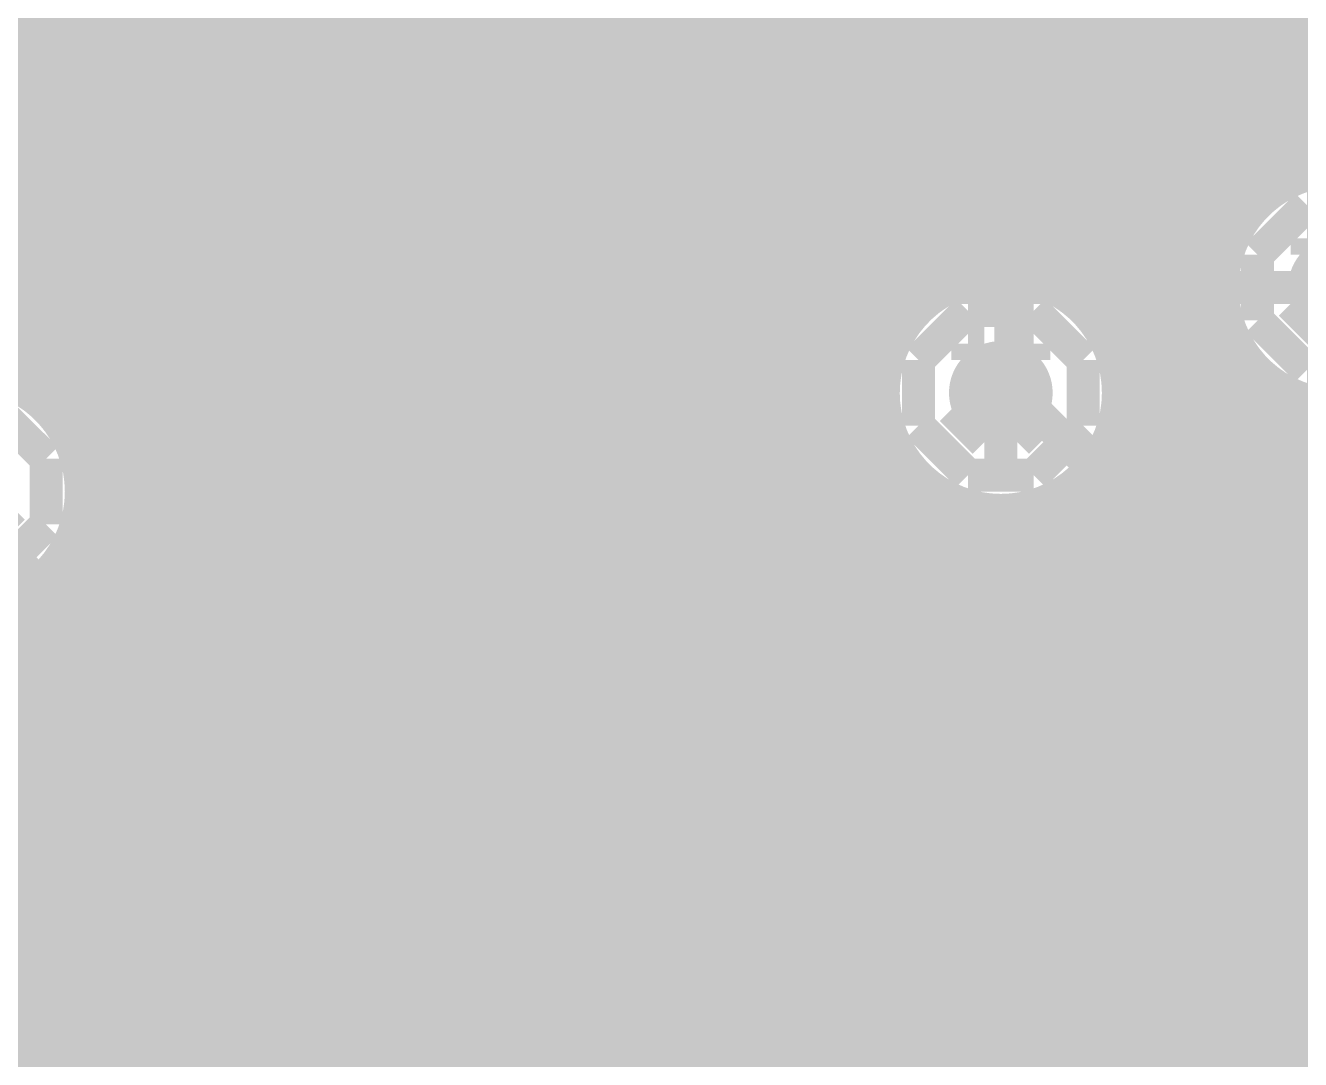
# Model space of a CAD drawing. Extents: x -5 to 157, y -120 to 103.
# Drawn here: x 106.01 to 115.85, y 31.18 to 39.16 of the extents above; entities that cross this region are included whole.
import ezdxf

# ---------------------------------------------------------------- set-up
doc = ezdxf.new("R2010")
doc.units = 0
doc.header["$MEASUREMENT"] = 0
doc.layers.get('0').update_dxf_attribs({"linetype": 'CONTINUOUS'})
for name, color, linetype in [('22-304-2_BOT', 7, 'CONTINUOUS'), ('22-304-2_DRD', 7, 'CONTINUOUS'), ('22-304-2_DRL', 2, 'CONTINUOUS'), ('22-304-2_IN1', 4, 'CONTINUOUS'), ('22-304-2_IN2', 3, 'CONTINUOUS'), ('22-304-2_SMT', 10, 'CONTINUOUS'), ('22-304-2_SPT', 9, 'CONTINUOUS'), ('22-304-2_SSB', 12, 'CONTINUOUS'), ('22-304-2_SST', 11, 'CONTINUOUS'), ('22-304-2_TOP', 13, 'CONTINUOUS'), ('THRUHOLE_TAP', 7, 'CONTINUOUS')]:
    doc.layers.add(name, color=color, linetype=linetype)

# ---------------------------------------------------------------- blocks, each defined once
blk = doc.blocks.new('ROUND_39')
at = {"const_width": 0.40005}
blk.add_lwpolyline([(-0.200024, 0, 1), (0.200024, 0, 1)], format="xyb", close=True, dxfattribs=at)
blk = doc.blocks.new('ROUND_87')
at = {"const_width": 0.10033}
blk.add_lwpolyline([(-0.050164, 0, 1), (0.050164, 0, 1)], format="xyb", close=True, dxfattribs=at)
blk = doc.blocks.new('ROUND_88')
at = {"const_width": 0.10033}
blk.add_lwpolyline([(-0.050164, 0, 1), (0.050164, 0, 1)], format="xyb", close=True, dxfattribs=at)
blk = doc.blocks.new('ROUND_38')
at = {"const_width": 0.40005}
blk.add_lwpolyline([(-0.200024, 0, 1), (0.200024, 0, 1)], format="xyb", close=True, dxfattribs=at)
blk = doc.blocks.new('ROUND_42')
at = {"const_width": 0.40005}
blk.add_lwpolyline([(-0.200024, 0, 1), (0.200024, 0, 1)], format="xyb", close=True, dxfattribs=at)
blk = doc.blocks.new('RECTANGLE_26')
blk.add_solid([(0.75946, 1.52527), (0.75946, -1.52527), (-0.75946, 1.52527), (-0.75946, -1.52527)])
blk = doc.blocks.new('ROUND_80')
at = {"const_width": 0.10033}
blk.add_lwpolyline([(-0.050164, 0, 1), (0.050164, 0, 1)], format="xyb", close=True, dxfattribs=at)

msp = doc.modelspace()

# ---------------------------------------------------------------- linework, layer by layer
at = {"layer": '22-304-2_BOT', "const_width": 0.254}
for points in [[(132.461, 35.179), (132.461, 38.354), (130.556, 40.259), (124.46, 40.259), (123.317, 39.116), (97.409, 39.116), (94.869, 41.656), (79.629, 41.656)], [(123.317, 38.481), (97.409, 38.481)], [(106.0958, 38.481), (106.0958, 37.7698)], [(106.3244, 38.481), (106.3244, 37.7698)], [(106.553, 38.481), (106.553, 37.7698)], [(106.7816, 38.481), (106.7816, 37.7698)], [(107.0102, 38.481), (107.0102, 37.7698)], [(107.2388, 38.481), (107.2388, 37.7698)], [(107.4674, 38.481), (107.4674, 37.7698)], [(107.696, 38.481), (107.696, 37.7698)], [(107.9246, 38.481), (107.9246, 37.7698)], [(108.1532, 38.481), (108.1532, 37.7698)], [(108.3818, 38.481), (108.3818, 37.7698)], [(108.6104, 38.481), (108.6104, 37.7698)], [(108.839, 38.481), (108.839, 37.7698)], [(109.0676, 38.481), (109.0676, 37.7698)], [(109.2962, 38.481), (109.2962, 37.7698)], [(109.5248, 38.481), (109.5248, 37.7698)], [(109.7534, 38.481), (109.7534, 37.7698)], [(109.982, 38.481), (109.982, 37.7698)], [(110.2106, 38.481), (110.2106, 37.7698)], [(110.4392, 38.481), (110.4392, 37.7698)], [(110.6678, 38.481), (110.6678, 37.7698)], [(110.8964, 38.481), (110.8964, 37.7698)], [(111.125, 38.481), (111.125, 37.7698)], [(111.3536, 38.481), (111.3536, 37.7698)], [(111.5822, 38.481), (111.5822, 37.7698)], [(111.8108, 38.481), (111.8108, 37.7698)], [(112.0394, 38.481), (112.0394, 37.7698)], [(112.268, 38.481), (112.268, 37.7698)], [(112.4966, 38.481), (112.4966, 37.7698)], [(112.7252, 38.481), (112.7252, 37.7698)], [(112.9538, 38.481), (112.9538, 37.7698)], [(113.1824, 38.481), (113.1824, 37.7698)], [(113.411, 38.481), (113.411, 37.7698)], [(113.6396, 38.481), (113.6396, 37.7698)], [(113.8682, 38.481), (113.8682, 37.7698)], [(114.0968, 38.481), (114.0968, 37.7698)], [(114.3254, 38.481), (114.3254, 37.7698)], [(114.554, 38.481), (114.554, 37.7698)], [(114.7826, 38.481), (114.7826, 37.7698)], [(115.0112, 38.481), (115.0112, 37.7698)], [(115.2398, 38.481), (115.2398, 37.7698)], [(115.4684, 38.481), (115.4684, 37.7698)], [(115.697, 38.481), (115.697, 37.91966)], [(115.9256, 38.481), (115.9256, 38.01364)], [(131.58724, 38.3286), (87.26424, 38.3286)], [(131.81584, 38.1), (87.03564, 38.1)], [(115.62334, 37.8714), (90.65006, 37.8714)], [(115.5065, 37.7698), (90.7669, 37.7698)], [(90.1192, 37.1348), (116.1542, 37.1348)], [(112.64646, 36.4998), (90.7669, 36.4998)], [(112.64646, 36.4998), (90.7669, 36.4998)], [(106.0958, 36.4998), (106.0958, 36.27374)], [(106.3244, 36.4998), (106.3244, 36.01212)], [(106.553, 36.4998), (106.553, 35.31362)], [(106.7816, 36.4998), (106.7816, 35.08502)], [(107.0102, 36.4998), (107.0102, 34.85642)], [(107.2388, 36.4998), (107.2388, 34.62782)], [(107.4674, 36.4998), (107.4674, 34.39922)], [(107.696, 36.4998), (107.696, 34.17062)], [(107.9246, 36.4998), (107.9246, 33.94202)], [(108.1532, 36.4998), (108.1532, 33.71342)], [(108.3818, 36.4998), (108.3818, 33.655)], [(108.6104, 36.4998), (108.6104, 33.655)], [(108.839, 36.4998), (108.839, 33.655)], [(109.0676, 36.4998), (109.0676, 33.655)], [(109.2962, 36.4998), (109.2962, 33.655)], [(109.5248, 36.4998), (109.5248, 33.655)], [(109.7534, 36.4998), (109.7534, 33.655)], [(109.982, 36.4998), (109.982, 33.655)], [(110.2106, 36.4998), (110.2106, 33.655)], [(110.4392, 36.4998), (110.4392, 33.655)], [(110.6678, 36.4998), (110.6678, 33.655)], [(110.8964, 36.4998), (110.8964, 33.655)], [(111.125, 36.4998), (111.125, 33.655)], [(111.3536, 36.4998), (111.3536, 33.655)], [(111.5822, 36.4998), (111.5822, 33.655)], [(111.8108, 36.4998), (111.8108, 33.655)], [(112.0394, 36.4998), (112.0394, 33.655)], [(112.268, 36.4998), (112.268, 33.655)], [(112.4966, 36.4998), (112.4966, 33.655)], [(115.5065, 36.4998), (114.427, 36.4998)], [(115.5065, 36.4998), (114.427, 36.4998)], [(114.43716, 36.449), (114.42845, 36.50009)], [(114.554, 36.4998), (114.554, 36.32962)], [(114.7826, 36.4998), (114.7826, 36.10102)], [(115.0112, 36.4998), (115.0112, 35.87242)], [(115.2398, 36.4998), (115.2398, 35.64382)], [(115.4684, 36.4998), (115.4684, 35.41522)], [(114.43716, 36.449), (116.18722, 34.6964)], [(112.63122, 36.2712), (106.10088, 36.2712)], [(113.538, 36.322), (113.665, 36.322), (115.9256, 34.0614), (118.11, 34.0614)], [(115.8748, 36.2712), (114.61242, 36.2712)], [(115.697, 36.34994), (115.697, 35.18662)], [(115.9256, 36.25596), (115.9256, 34.95802)], [(112.6744, 36.0426), (106.30408, 36.0426)], [(122.8344, 36.0426), (114.84102, 36.0426)], [(112.7252, 35.91814), (112.7252, 33.655)], [(112.78616, 35.814), (106.40822, 35.814)], [(122.8344, 35.814), (115.06962, 35.814)], [(113.00714, 35.5854), (106.44378, 35.5854)], [(112.9538, 35.62604), (112.9538, 33.655)], [(122.8344, 35.5854), (115.29822, 35.5854)], [(130.81, 33.2486), (125.7554, 33.2486), (125.222, 33.782), (123.317, 33.782), (122.555, 33.02), (107.95, 33.02), (105.537, 35.433), (105.537, 35.56)], [(113.1824, 35.48634), (113.1824, 33.655)], [(106.43616, 35.433), (108.21162, 33.655)], [(113.411, 35.42284), (113.411, 33.655)], [(113.6396, 35.4203), (113.6396, 33.655)], [(113.665, 35.42284), (115.43284, 33.655)], [(113.73104, 35.3568), (106.50982, 35.3568)], [(122.8344, 35.3568), (115.52682, 35.3568)], [(113.8682, 35.21964), (113.8682, 33.655)], [(113.95964, 35.1282), (106.73842, 35.1282)], [(122.8344, 35.1282), (115.75542, 35.1282)], [(114.0968, 34.99104), (114.0968, 33.655)], [(114.18824, 34.8996), (106.96702, 34.8996)], [(82.55, 34.29), (83.058, 34.798), (101.981, 34.798), (104.394, 32.385), (122.682, 32.385), (123.317, 31.75), (125.349, 31.75), (125.73, 32.131), (132.588, 32.131), (133.7056, 33.2486), (133.985, 33.2486)], [(114.3254, 34.76244), (114.3254, 33.655)], [(105.41, 34.66084), (107.05084, 33.02)], [(114.41684, 34.671), (107.19562, 34.671)], [(114.554, 34.53384), (114.554, 33.655)], [(114.64544, 34.4424), (107.42422, 34.4424)], [(114.7826, 34.30524), (114.7826, 33.655)], [(114.87404, 34.2138), (107.65282, 34.2138)], [(115.0112, 34.07664), (115.0112, 33.655)], [(106.08564, 33.9852), (103.69042, 33.9852)], [(106.0958, 33.97504), (106.0958, 33.02)], [(115.10264, 33.9852), (107.88142, 33.9852)], [(115.2398, 33.84804), (115.2398, 33.655)], [(106.31424, 33.7566), (103.91902, 33.7566)], [(106.3244, 33.74644), (106.3244, 33.02)], [(115.33124, 33.7566), (108.11002, 33.7566)], [(115.43284, 33.655), (108.21162, 33.655)], [(106.54284, 33.528), (104.14762, 33.528)], [(106.553, 33.51784), (106.553, 33.02)], [(106.77144, 33.2994), (104.37622, 33.2994)], [(106.7816, 33.28924), (106.7816, 33.02)], [(107.00004, 33.0708), (104.60482, 33.0708)], [(107.0102, 33.06064), (107.0102, 33.02)], [(107.05084, 33.02), (104.65562, 33.02)], [(91.059, 31.877), (116.9416, 31.877), (118.11, 30.7086)], [(136.144, 29.464), (116.967, 29.464), (115.062, 31.369), (92.71, 31.369), (92.456, 31.115)]]:
    msp.add_lwpolyline(points, dxfattribs=at)
for points in [[(116.1542, 38.04158, 0.2014871), (115.50669, 37.76961)], [(106.44378, 35.56, 0.4142136), (105.537, 36.46678)], [(112.64646, 36.4998, 0.0492517), (112.6289, 36.322)], [(115.5065, 36.4998, 0.2014867), (116.1542, 36.22775)], [(112.63122, 36.322, 0.4142136), (113.538, 35.41522)], [(106.43616, 35.433, 0.0350931), (106.44508, 35.56)], [(113.538, 35.41522, 0.0350926), (113.66482, 35.42413)]]:
    msp.add_lwpolyline(points, format="xyb", dxfattribs=at)
at = {"layer": '22-304-2_DRD', "const_width": 0.254}
for points in [[(115.9002, 37.7698), (115.5192, 37.3888)], [(116.4082, 37.7698), (115.9002, 37.7698)], [(115.9002, 37.5158), (115.9002, 37.3888)], [(116.0272, 37.5158), (115.9002, 37.5158)], [(115.5192, 37.3888), (115.5192, 36.8808)], [(115.9002, 37.3888), (116.0272, 37.3888)], [(116.0272, 36.7538), (115.7732, 37.0078)], [(110.8202, 36.957), (110.4392, 36.576)], [(110.8202, 36.957), (110.4392, 36.576)], [(111.3282, 36.957), (110.8202, 36.957)], [(111.3282, 36.957), (110.8202, 36.957)], [(111.7092, 36.576), (111.3282, 36.957)], [(111.7092, 36.576), (111.3282, 36.957)], [(113.284, 36.957), (112.903, 36.576)], [(113.792, 36.957), (113.284, 36.957)], [(114.173, 36.576), (113.792, 36.957)], [(115.5192, 36.8808), (115.9002, 36.4998)], [(110.8202, 36.703), (110.8202, 36.576)], [(110.9472, 36.703), (110.8202, 36.703)], [(110.8202, 36.703), (110.8202, 36.576)], [(110.9472, 36.703), (110.8202, 36.703)], [(110.9472, 36.576), (110.9472, 36.703)], [(110.9472, 36.576), (110.9472, 36.703)], [(111.2012, 36.703), (111.2012, 36.576)], [(111.3282, 36.703), (111.2012, 36.703)], [(111.2012, 36.703), (111.2012, 36.576)], [(111.3282, 36.703), (111.2012, 36.703)], [(111.3282, 36.576), (111.3282, 36.703)], [(111.3282, 36.576), (111.3282, 36.703)], [(113.284, 36.703), (113.284, 36.576)], [(113.411, 36.703), (113.284, 36.703)], [(113.411, 36.576), (113.411, 36.703)], [(113.665, 36.703), (113.665, 36.576)], [(113.792, 36.703), (113.665, 36.703)], [(113.792, 36.576), (113.792, 36.703)], [(110.4392, 36.576), (110.4392, 36.068)], [(110.4392, 36.576), (110.4392, 36.068)], [(110.8202, 36.576), (110.9472, 36.576)], [(110.8202, 36.576), (110.9472, 36.576)], [(111.2012, 36.576), (111.3282, 36.576)], [(111.2012, 36.576), (111.3282, 36.576)], [(111.7092, 36.068), (111.7092, 36.576)], [(111.7092, 36.068), (111.7092, 36.576)], [(112.903, 36.576), (112.903, 36.068)], [(113.284, 36.576), (113.411, 36.576)], [(113.665, 36.576), (113.792, 36.576)], [(114.173, 36.068), (114.173, 36.576)], [(115.9002, 36.4998), (116.4082, 36.4998)], [(106.172, 35.814), (105.791, 36.195)], [(110.9472, 35.941), (110.6932, 36.195)], [(110.9472, 35.941), (110.6932, 36.195)], [(111.4552, 36.195), (111.2012, 35.941)], [(111.4552, 36.195), (111.2012, 35.941)], [(113.411, 35.941), (113.157, 36.195)], [(113.919, 36.195), (113.665, 35.941)], [(110.4392, 36.068), (110.8202, 35.687)], [(110.4392, 36.068), (110.8202, 35.687)], [(111.3282, 35.687), (111.7092, 36.068)], [(111.3282, 35.687), (111.7092, 36.068)], [(112.903, 36.068), (113.284, 35.687)], [(113.792, 35.687), (114.173, 36.068)], [(111.2012, 35.941), (110.9472, 35.941)], [(111.2012, 35.941), (110.9472, 35.941)], [(113.665, 35.941), (113.411, 35.941)], [(106.172, 35.306), (106.172, 35.814)], [(110.8202, 35.687), (111.3282, 35.687)], [(110.8202, 35.687), (111.3282, 35.687)], [(113.284, 35.687), (113.792, 35.687)], [(105.918, 35.433), (105.664, 35.179)], [(105.791, 34.925), (106.172, 35.306)]]:
    msp.add_lwpolyline(points, dxfattribs=at)
at = {"layer": '22-304-2_IN1'}
for points, const_width in [([(110.109, 62.11316), (110.109, 33.782)], 0.254), ([(109.4232, 61.97346), (109.4232, 33.782)], 0.254), ([(109.6518, 61.95822), (109.6518, 33.782)], 0.254), ([(109.8804, 62.0014), (109.8804, 33.782)], 0.254), ([(113.3094, 61.4426), (113.3094, 37.20084)], 0.254), ([(113.538, 61.214), (113.538, 37.22878)], 0.254), ([(113.7666, 60.9854), (113.7666, 37.20084)], 0.254), ([(113.9952, 60.7568), (113.9952, 37.10686)], 0.254), ([(114.2238, 60.5282), (114.2238, 36.91636)], 0.254), ([(114.4524, 60.2996), (114.4524, 33.782)], 0.254), ([(110.3376, 59.61888), (110.3376, 36.85286)], 0.254), ([(110.5662, 59.35472), (110.5662, 37.07384)], 0.254), ([(110.7948, 59.22518), (110.7948, 37.1856)], 0.254), ([(111.0234, 59.1693), (111.0234, 37.22878)], 0.254), ([(111.252, 59.17184), (111.252, 37.211)], 0.254), ([(109.1946, 49.71034), (109.1946, 33.782)], 0.254), ([(108.966, 49.48936), (108.966, 33.782)], 0.254), ([(108.7374, 49.3776), (108.7374, 33.782)], 0.254), ([(106.68, 45.73524), (106.68, 33.782)], 0.254), ([(106.4514, 45.49394), (106.4514, 33.782)], 0.254), ([(105.9942, 45.32376), (105.9942, 36.34486)], 0.254), ([(106.2228, 45.37202), (106.2228, 36.15436)], 0.254), ([(106.9086, 42.98188), (106.9086, 33.782)], 0.254), ([(108.5088, 43.03014), (108.5088, 33.782)], 0.254), ([(107.1372, 42.71772), (107.1372, 33.782)], 0.254), ([(108.2802, 42.73804), (108.2802, 33.782)], 0.254), ([(107.3658, 42.58818), (107.3658, 33.782)], 0.254), ([(108.0516, 42.59834), (108.0516, 33.782)], 0.254), ([(107.5944, 42.5323), (107.5944, 33.782)], 0.254), ([(107.823, 42.53484), (107.823, 33.782)], 0.254), ([(113.0808, 41.50614), (113.0808, 37.10686)], 0.254), ([(111.4806, 41.45788), (111.4806, 37.13226)], 0.254), ([(114.681, 41.41724), (114.681, 33.782)], 0.254), ([(111.7092, 41.19372), (111.7092, 36.9697)], 0.254), ([(112.8522, 41.21404), (112.8522, 36.91636)], 0.254), ([(114.9096, 41.17594), (114.9096, 33.782)], 0.254), ([(111.9378, 41.06418), (111.9378, 36.6014)], 0.254), ([(112.1664, 41.0083), (112.1664, 33.782)], 0.254), ([(112.395, 41.01084), (112.395, 33.782)], 0.254), ([(112.6236, 41.07434), (112.6236, 33.782)], 0.254), ([(115.1382, 41.05402), (115.1382, 33.782)], 0.254), ([(115.3668, 41.00576), (115.3668, 37.58692)], 0.254), ([(115.5954, 41.01592), (115.5954, 37.84854)], 0.254), ([(115.824, 41.08704), (115.824, 37.98062)], 0.254), ([(138.684, 39.1414), (100.48494, 39.1414)], 0.254), ([(138.684, 38.9128), (87.51824, 38.9128)], 0.254), ([(138.684, 38.6842), (87.45982, 38.6842)], 0.254), ([(138.684, 38.4556), (87.3506, 38.4556)], 0.254), ([(138.684, 38.227), (87.17788, 38.227)], 0.254), ([(115.8748, 37.9984), (90.3986, 37.9984)], 0.254), ([(115.5065, 37.7698), (90.7669, 37.7698)], 0.254), ([(115.3414, 37.5412), (90.92946, 37.5412)], 0.254), ([(115.26266, 37.3126), (91.0082, 37.3126)], 0.254), ([(110.58144, 37.084), (91.02598, 37.084)], 0.254), ([(113.04524, 37.084), (111.56696, 37.084)], 0.254), ([(115.24742, 37.084), (114.03076, 37.084)], 0.254), ([(110.34014, 36.8554), (90.9828, 36.8554)], 0.254), ([(112.80394, 36.8554), (111.80826, 36.8554)], 0.254), ([(115.2906, 36.8554), (114.27206, 36.8554)], 0.254), ([(115.3668, 36.68268), (115.3668, 33.782)], 0.254), ([(110.21822, 36.6268), (90.87104, 36.6268)], 0.254), ([(112.68202, 36.6268), (111.92764, 36.6268)], 0.254), ([(115.40236, 36.6268), (114.39144, 36.6268)], 0.254), ([(110.16996, 36.3982), (105.88498, 36.3982)], 0.254), ([(112.63376, 36.3982), (111.97844, 36.3982)], 0.254), ([(115.62334, 36.3982), (114.44224, 36.3982)], 0.254), ([(115.5954, 36.41852), (115.5954, 33.782)], 0.254), ([(115.824, 36.28898), (115.824, 33.782)], 0.254), ([(110.18012, 36.1696), (106.2101, 36.1696)], 0.254), ([(112.64392, 36.1696), (111.96828, 36.1696)], 0.254), ([(122.22988, 36.1696), (114.43208, 36.1696)], 0.254), ([(111.9378, 36.0426), (111.9378, 33.782)], 0.254), ([(110.25124, 35.941), (106.35996, 35.941)], 0.254), ([(112.71504, 35.941), (111.89716, 35.941)], 0.254), ([(124.18314, 35.941), (114.36096, 35.941)], 0.254), ([(110.3376, 35.79114), (110.3376, 33.782)], 0.254), ([(110.4011, 35.7124), (106.43108, 35.7124)], 0.254), ([(112.8649, 35.7124), (111.7473, 35.7124)], 0.254), ([(112.8522, 35.72764), (112.8522, 33.782)], 0.254), ([(124.08916, 35.7124), (114.2111, 35.7124)], 0.254), ([(114.2238, 35.72764), (114.2238, 33.782)], 0.254), ([(111.7092, 35.6743), (111.7092, 33.782)], 0.254), ([(110.72622, 35.4838), (106.44124, 35.4838)], 0.254), ([(110.5662, 35.57016), (110.5662, 33.782)], 0.254), ([(113.19002, 35.4838), (111.42218, 35.4838)], 0.254), ([(111.4806, 35.5092), (111.4806, 33.782)], 0.254), ([(113.0808, 35.53714), (113.0808, 33.782)], 0.254), ([(124.06122, 35.4838), (113.88598, 35.4838)], 0.254), ([(113.9952, 35.53714), (113.9952, 33.782)], 0.254), ([(110.7948, 35.4584), (110.7948, 33.782)], 0.254), ([(111.0234, 35.41522), (111.0234, 33.782)], 0.254), ([(111.252, 35.43046), (111.252, 33.782)], 0.254), ([(113.3094, 35.44316), (113.3094, 33.782)], 0.254), ([(113.538, 35.41522), (113.538, 33.782)], 0.254), ([(113.7666, 35.44316), (113.7666, 33.782)], 0.254), ([(124.08916, 35.2552), (106.39044, 35.2552)], 0.254), ([(124.18314, 35.0266), (106.27106, 35.0266)], 0.254), ([(106.2228, 34.96564), (106.2228, 33.782)], 0.254), ([(124.37364, 34.798), (106.02976, 34.798)], 0.254), ([(105.9942, 34.77514), (105.9942, 33.782)], 0.254), ([(131.7879, 34.5694), (101.29012, 34.5694)], 0.254), ([(132.11302, 34.3408), (101.55174, 34.3408)], 0.254), ([(138.684, 34.1122), (101.68382, 34.1122)], 0.254), ([(138.684, 33.8836), (101.7397, 33.8836)], 0.254), ([(119.888, 33.782), (101.74478, 33.782)], 0.254), ([(132.08, 21.082), (132.08, 24.511), (131.445, 25.146), (125.603, 25.146), (117.983, 32.766), (94.996, 32.766), (94.869, 32.893), (89.789, 32.893), (89.281, 32.385), (45.466, 32.385), (39.751, 26.67), (39.751, 10.795), (40.513, 10.033)], 0.635)]:
    msp.add_lwpolyline(points, dxfattribs=dict(at, const_width=const_width))
at = {"layer": '22-304-2_IN1', "const_width": 0.254}
for points in [[(116.1542, 38.04158, 0.4142136), (115.24742, 37.1348)], [(111.0742, 37.22878, 0.4142136), (110.16742, 36.322)], [(111.0742, 37.22878, 0.4142136), (110.16742, 36.322)], [(111.98098, 36.322, 0.4142136), (111.0742, 37.22878)], [(111.98098, 36.322, 0.4142136), (111.0742, 37.22878)], [(113.538, 37.22878, 0.4142136), (112.63122, 36.322)], [(114.44478, 36.322, 0.4142136), (113.538, 37.22878)], [(115.24742, 37.1348, 0.4142136), (116.1542, 36.22802)], [(106.44378, 35.56, 0.4142136), (105.537, 36.46678)], [(110.16742, 36.322, 0.4142136), (111.0742, 35.41522)], [(110.16742, 36.322, 0.4142136), (111.0742, 35.41522)], [(111.0742, 35.41522, 0.4142136), (111.98098, 36.322)], [(111.0742, 35.41522, 0.4142136), (111.98098, 36.322)], [(112.63122, 36.322, 0.4142136), (113.538, 35.41522)], [(113.538, 35.41522, 0.4142136), (114.44478, 36.322)], [(105.537, 34.65322, 0.4142136), (106.44378, 35.56)]]:
    msp.add_lwpolyline(points, format="xyb", dxfattribs=at)
at = {"layer": '22-304-2_IN2', "const_width": 0.254}
for points in [[(108.839, 51.30038), (108.839, 2.27584)], [(109.0676, 51.07178), (109.0676, 2.07518)], [(109.2962, 50.84318), (109.2962, 2.17932)], [(109.5248, 50.61458), (109.5248, 2.24282)], [(109.7534, 50.38598), (109.7534, 2.2733)], [(109.982, 50.15738), (109.982, 2.2733)], [(110.2106, 49.92878), (110.2106, 2.23774)], [(110.4392, 49.70018), (110.4392, 2.16916)], [(110.6678, 49.47158), (110.6678, 2.06248)], [(110.8964, 49.24298), (110.8964, 1.905)], [(111.125, 49.01438), (111.125, 1.6764)], [(113.411, 47.63262), (113.411, 37.34054)], [(113.6396, 47.63262), (113.6396, 37.34308)], [(113.8682, 47.63262), (113.8682, 37.29228)], [(114.0968, 47.63262), (114.0968, 37.18306)], [(114.3254, 47.63262), (114.3254, 36.97986)], [(106.553, 45.42028), (106.553, 35.70478)], [(106.3244, 45.28566), (106.3244, 36.21786)], [(106.0958, 45.21708), (106.0958, 36.42106)], [(106.7816, 42.96664), (106.7816, 2.27584)], [(108.6104, 42.96664), (108.6104, 2.27584)], [(107.0102, 42.66946), (107.0102, 2.27584)], [(108.3818, 42.66946), (108.3818, 2.27584)], [(107.2388, 42.51452), (107.2388, 2.27584)], [(108.1532, 42.51452), (108.1532, 2.27584)], [(107.4674, 42.43324), (107.4674, 2.27584)], [(107.696, 42.40784), (107.696, 2.27584)], [(107.9246, 42.43324), (107.9246, 2.27584)], [(111.3536, 41.44264), (111.3536, 1.905)], [(113.1824, 41.44264), (113.1824, 37.28466)], [(114.554, 41.39692), (114.554, 36.46678)], [(111.5822, 41.14546), (111.5822, 2.06248)], [(112.9538, 41.14546), (112.9538, 37.16528)], [(114.7826, 41.12514), (114.7826, 3.82016)], [(115.9256, 41.00322), (115.9256, 38.13556)], [(111.8108, 40.99052), (111.8108, 2.16916)], [(112.0394, 40.90924), (112.0394, 2.23774)], [(112.4966, 40.90924), (112.4966, 2.2733)], [(112.7252, 40.99052), (112.7252, 36.94684)], [(115.0112, 40.97782), (115.0112, 3.79984)], [(115.2398, 40.90416), (115.2398, 37.59962)], [(115.697, 40.91432), (115.697, 38.05428)], [(112.268, 40.88384), (112.268, 2.2733)], [(115.4684, 40.88384), (115.4684, 37.8968)], [(137.16762, 39.243), (100.78974, 39.243)], [(137.16762, 39.0144), (100.50526, 39.0144)], [(137.16762, 38.7858), (87.61222, 38.7858)], [(137.16762, 38.5572), (87.53602, 38.5572)], [(137.16762, 38.3286), (87.41156, 38.3286)], [(115.80622, 38.1), (90.46718, 38.1)], [(115.44046, 37.8714), (90.83294, 37.8714)], [(115.26266, 37.6428), (91.01074, 37.6428)], [(115.16614, 37.4142), (91.10726, 37.4142)], [(112.98428, 37.1856), (91.14282, 37.1856)], [(115.12804, 37.1856), (114.09172, 37.1856)], [(112.73028, 36.957), (91.13012, 36.957)], [(115.14328, 36.957), (114.34318, 36.957)], [(112.59566, 36.7284), (91.06154, 36.7284)], [(115.21186, 36.7284), (114.48034, 36.7284)], [(115.2398, 36.66744), (115.2398, 3.72364)], [(112.52708, 36.4998), (105.94848, 36.4998)], [(115.34648, 36.4998), (114.54892, 36.4998)], [(115.4684, 36.37026), (115.4684, 3.57886)], [(112.51184, 36.2712), (106.27614, 36.2712)], [(115.60048, 36.2712), (114.56162, 36.2712)], [(114.554, 36.17722), (114.554, 3.78714)], [(115.697, 36.21532), (115.697, 3.30708)], [(115.9256, 36.13404), (115.9256, -27.73934)], [(112.54994, 36.0426), (106.44124, 36.0426)], [(122.21464, 36.0426), (114.52606, 36.0426)], [(112.64646, 35.814), (106.53014, 35.814)], [(126.74346, 35.814), (114.42954, 35.814)], [(112.7252, 35.69462), (112.7252, 2.24282)], [(112.82426, 35.5854), (106.56316, 35.5854)], [(126.64694, 35.5854), (114.25174, 35.5854)], [(114.3254, 35.66414), (114.3254, 3.69824)], [(106.553, 35.41522), (106.553, 2.27584)], [(112.9538, 35.47872), (112.9538, 2.17932)], [(114.0968, 35.46094), (114.0968, 3.53314)], [(113.19002, 35.3568), (106.54284, 35.3568)], [(113.1824, 35.35934), (113.1824, 2.07518)], [(113.411, 35.30346), (113.411, 1.92532)], [(113.6396, 35.30092), (113.6396, 1.70688)], [(113.8682, 35.34918), (113.8682, 3.20548)], [(126.60884, 35.3568), (113.88598, 35.3568)], [(126.62408, 35.1282), (106.46664, 35.1282)], [(126.69266, 34.8996), (106.32186, 34.8996)], [(106.3244, 34.90214), (106.3244, 2.27584)], [(106.0958, 34.69894), (106.0958, 2.27584)], [(126.82728, 34.671), (106.05008, 34.671)], [(127.08128, 34.4424), (101.62286, 34.4424)], [(132.11302, 34.2138), (101.76764, 34.2138)], [(137.16762, 33.9852), (101.84384, 33.9852)], [(123.37288, 33.7566), (101.86416, 33.7566)], [(122.90044, 33.528), (101.83114, 33.528)], [(122.70486, 33.2994), (101.74224, 33.2994)], [(122.59564, 33.0708), (101.57714, 33.0708)], [(122.54738, 32.8422), (101.24948, 32.8422)], [(122.55246, 32.6136), (91.77274, 32.6136)], [(122.61088, 32.385), (91.95054, 32.385)], [(122.7328, 32.1564), (92.04706, 32.1564)], [(122.95632, 31.9278), (93.08084, 31.9278)], [(128.69672, 31.6992), (93.29928, 31.6992)], [(128.57734, 31.4706), (93.41866, 31.4706)], [(128.22428, 31.242), (93.47454, 31.242)]]:
    msp.add_lwpolyline(points, dxfattribs=at)
for points in [[(116.1542, 38.16096, 0.4142136), (115.12804, 37.1348)], [(113.538, 37.34816, 0.4142136), (112.51184, 36.322)], [(114.56416, 36.322, 0.4142136), (113.538, 37.34816)], [(115.12804, 37.1348, 0.4142136), (116.1542, 36.10864)], [(106.56316, 35.56, 0.4142136), (105.537, 36.58616)], [(112.51184, 36.322, 0.4142136), (113.538, 35.29584)], [(113.538, 35.29584, 0.4142136), (114.56416, 36.322)], [(105.537, 34.53384, 0.4142136), (106.56316, 35.56)]]:
    msp.add_lwpolyline(points, format="xyb", dxfattribs=at)
at = {"layer": '22-304-2_SSB', "const_width": 0.1524}
for points in [[(106.21518, 32.3342), (107.23118, 32.6898), (107.23118, 32.21482)], [(106.21518, 31.8516), (106.21518, 31.37662), (106.89082, 31.8516), (107.061, 31.8516), (107.23118, 31.79318), (107.23118, 31.43758), (107.061, 31.37662)]]:
    msp.add_lwpolyline(points, dxfattribs=at)
at = {"layer": '22-304-2_SST', "const_width": 0.1524}
for points in [[(110.94974, 39.07536), (110.94974, 39.2176), (110.94974, 39.3954), (110.94974, 39.2176), (111.19866, 39.2176), (111.19866, 39.07536), (110.94974, 39.07536), (110.94974, 38.59784), (111.19866, 38.59784), (111.19866, 38.4556), (111.19866, 38.44036), (110.94974, 38.44036), (110.94974, 38.4556), (111.19866, 38.4556)], [(113.48974, 39.07536), (113.48974, 39.2176), (113.48974, 39.3954), (113.48974, 39.2176), (113.73866, 39.2176), (113.73866, 39.07536), (113.48974, 39.07536), (113.48974, 38.59784), (113.73866, 38.59784), (113.73866, 38.4556), (113.73866, 38.44036), (113.48974, 38.44036), (113.48974, 38.4556), (113.73866, 38.4556)], [(111.19866, 38.59784), (111.19866, 39.07536)], [(113.73866, 38.59784), (113.73866, 39.07536)], [(110.94974, 38.4556), (110.94974, 38.59784)], [(113.48974, 38.4556), (113.48974, 38.59784)], [(105.71734, 31.61792), (105.71734, 31.44774), (105.7783, 31.2801), (106.01452, 31.2801), (106.07294, 31.44774), (106.07294, 32.2961)], [(106.1339, 32.2961), (105.89514, 32.2961)], [(106.6165, 31.2801), (106.9721, 32.2961), (106.49712, 32.2961)]]:
    msp.add_lwpolyline(points, dxfattribs=at)
at = {"layer": '22-304-2_TOP'}
for points, const_width in [([(106.7816, 44.54144), (106.7816, 31.3055)], 0.254), ([(106.553, 44.31284), (106.553, 31.3055)], 0.254), ([(106.3244, 44.08424), (106.3244, 36.01212)], 0.254), ([(106.172, 43.93184), (106.172, 36.2077)], 0.254), ([(107.0102, 42.83964), (107.0102, 31.3055)], 0.254), ([(108.3818, 42.799), (108.3818, 31.3055)], 0.254), ([(107.2388, 42.64914), (107.2388, 31.3055)], 0.254), ([(108.1532, 42.64914), (108.1532, 31.3055)], 0.254), ([(107.4674, 42.55516), (107.4674, 31.3055)], 0.254), ([(107.696, 42.52722), (107.696, 31.3055)], 0.254), ([(107.9246, 42.55516), (107.9246, 31.3055)], 0.254), ([(108.6104, 42.1132), (108.6104, 31.3055)], 0.254), ([(108.839, 42.1132), (108.839, 31.3055)], 0.254), ([(109.0676, 42.1132), (109.0676, 31.3055)], 0.254), ([(109.2962, 42.1132), (109.2962, 31.3055)], 0.254), ([(109.5248, 42.1132), (109.5248, 31.3055)], 0.254), ([(109.7534, 42.1132), (109.7534, 31.3055)], 0.254), ([(109.80674, 41.67886), (109.80674, 37.61232)], 0.254), ([(114.88166, 41.19626), (114.88166, 37.61232)], 0.254), ([(114.88674, 41.19118), (114.88674, 37.61232)], 0.254), ([(112.34166, 41.00576), (112.34166, 37.61232)], 0.254), ([(112.34674, 41.00576), (112.34674, 37.61232)], 0.254), ([(111.0742, 37.67582), (111.0742, 39.64432)], 0.381), ([(111.0742, 36.322), (111.0742, 39.64432)], 0.254), ([(111.0742, 39.64432), (111.0742, 36.322)], 0.254), ([(113.6142, 39.64432), (113.6142, 36.3982), (113.538, 36.322)], 0.254), ([(109.80674, 39.243), (106.172, 39.243)], 0.254), ([(109.80674, 39.0144), (106.172, 39.0144)], 0.254), ([(109.80674, 38.7858), (106.172, 38.7858)], 0.254), ([(109.80674, 38.5572), (106.172, 38.5572)], 0.254), ([(109.80674, 38.3286), (106.172, 38.3286)], 0.254), ([(109.80674, 38.1), (106.172, 38.1)], 0.254), ([(109.80674, 37.8714), (106.172, 37.8714)], 0.254), ([(109.80674, 37.6428), (106.172, 37.6428)], 0.254), ([(112.34166, 37.61232), (109.80674, 37.61232)], 0.254), ([(109.982, 37.61232), (109.982, 31.3055)], 0.254), ([(110.2106, 37.61232), (110.2106, 31.3055)], 0.254), ([(110.4392, 37.61232), (110.4392, 31.3055)], 0.254), ([(110.6678, 37.61232), (110.6678, 31.3055)], 0.254), ([(110.8964, 37.61232), (110.8964, 31.3055)], 0.254), ([(111.125, 37.61232), (111.125, 31.3055)], 0.254), ([(111.3536, 37.61232), (111.3536, 31.3055)], 0.254), ([(111.5822, 37.61232), (111.5822, 31.3055)], 0.254), ([(111.8108, 37.61232), (111.8108, 31.3055)], 0.254), ([(112.0394, 37.61232), (112.0394, 31.3055)], 0.254), ([(112.268, 37.61232), (112.268, 31.3055)], 0.254), ([(112.9792, 37.61232), (112.34674, 37.61232)], 0.254), ([(112.4966, 37.61232), (112.4966, 31.3055)], 0.254), ([(112.7252, 37.61232), (112.7252, 36.72586)], 0.254), ([(112.9538, 37.61232), (112.9538, 37.01542)], 0.254), ([(112.9792, 37.61232), (112.9792, 37.03574)], 0.254), ([(114.2492, 37.61232), (114.2492, 36.88588)], 0.254), ([(114.88166, 37.61232), (114.2492, 37.61232)], 0.254), ([(114.3254, 37.61232), (114.3254, 36.77412)], 0.254), ([(114.554, 37.61232), (114.554, 31.3055)], 0.254), ([(114.7826, 37.61232), (114.7826, 31.3055)], 0.254), ([(115.38204, 37.61232), (114.88674, 37.61232)], 0.254), ([(115.0112, 37.61232), (115.0112, 31.3055)], 0.254), ([(115.2398, 37.61232), (115.2398, 31.3055)], 0.254), ([(112.9792, 37.4142), (106.172, 37.4142)], 0.254), ([(115.2906, 37.4142), (114.2492, 37.4142)], 0.254), ([(112.9792, 37.1856), (106.172, 37.1856)], 0.254), ([(115.24742, 37.1856), (114.2492, 37.1856)], 0.254), ([(112.8903, 36.957), (106.172, 36.957)], 0.254), ([(115.26266, 36.957), (114.2492, 36.957)], 0.254), ([(112.7252, 36.7284), (106.172, 36.7284)], 0.254), ([(115.3414, 36.7284), (114.34826, 36.7284)], 0.254), ([(112.64646, 36.4998), (106.172, 36.4998)], 0.254), ([(115.5065, 36.4998), (114.427, 36.4998)], 0.254), ([(115.4684, 36.54044), (115.4684, 31.3055)], 0.254), ([(112.63122, 36.2712), (106.172, 36.2712)], 0.254), ([(115.8748, 36.2712), (114.44478, 36.2712)], 0.254), ([(115.697, 36.34994), (115.697, 31.3055)], 0.254), ([(115.9256, 36.25596), (115.9256, 31.3055)], 0.254), ([(112.6744, 36.0426), (106.30408, 36.0426)], 0.254), ([(125.6792, 36.0426), (114.4016, 36.0426)], 0.254), ([(112.7252, 35.91814), (112.7252, 31.3055)], 0.254), ([(112.78616, 35.814), (106.40822, 35.814)], 0.254), ([(125.6792, 35.814), (114.28984, 35.814)], 0.254), ([(114.3254, 35.86988), (114.3254, 31.3055)], 0.254), ([(113.00714, 35.5854), (106.44378, 35.5854)], 0.254), ([(112.9538, 35.62604), (112.9538, 31.3055)], 0.254), ([(125.6792, 35.5854), (114.06886, 35.5854)], 0.254), ([(114.0968, 35.60572), (114.0968, 31.3055)], 0.254), ([(113.1824, 35.48634), (113.1824, 31.3055)], 0.254), ([(113.411, 35.42284), (113.411, 31.3055)], 0.254), ([(113.6396, 35.4203), (113.6396, 31.3055)], 0.254), ([(113.8682, 35.47618), (113.8682, 31.3055)], 0.254), ([(125.6792, 35.3568), (106.42092, 35.3568)], 0.254), ([(106.3244, 35.10788), (106.3244, 31.3055)], 0.254), ([(125.6792, 35.1282), (106.33456, 35.1282)], 0.254), ([(125.6792, 34.8996), (106.1593, 34.8996)], 0.254), ([(106.0958, 34.84372), (106.0958, 31.3055)], 0.254), ([(125.6792, 34.671), (105.71988, 34.671)], 0.254), ([(125.6792, 34.4424), (101.473, 34.4424)], 0.254), ([(125.6919, 34.2138), (101.63556, 34.2138)], 0.254), ([(125.78842, 33.9852), (101.72192, 33.9852)], 0.254), ([(125.99924, 33.7566), (101.74478, 33.7566)], 0.254), ([(123.10364, 33.528), (101.70922, 33.528)], 0.254), ([(122.8471, 33.2994), (101.60508, 33.2994)], 0.254), ([(122.72264, 33.0708), (101.40188, 33.0708)], 0.254), ([(122.66676, 32.8422), (99.04476, 32.8422)], 0.254), ([(122.67438, 32.6136), (99.04476, 32.6136)], 0.254), ([(122.74042, 32.385), (99.04476, 32.385)], 0.254), ([(122.88266, 32.1564), (99.18446, 32.1564)], 0.254), ([(123.18492, 31.9278), (99.41306, 31.9278)], 0.254), ([(128.05664, 31.6992), (99.64166, 31.6992)], 0.254), ([(128.28524, 31.4706), (99.87026, 31.4706)], 0.254), ([(118.745, 31.3055), (100.03536, 31.3055)], 0.254)]:
    msp.add_lwpolyline(points, dxfattribs=dict(at, const_width=const_width))
at = {"layer": '22-304-2_TOP', "const_width": 0.254}
for points in [[(115.38204, 37.61232, 0.1393553), (115.24632, 37.1348)], [(115.24742, 37.1348, 0.4142136), (116.1542, 36.22802)], [(112.9792, 37.03574, 0.2306015), (112.63153, 36.322)], [(114.44478, 36.322, 0.1691792), (114.24855, 36.88536)], [(112.63122, 36.322, 0.4142136), (113.538, 35.41522)], [(113.538, 35.41522, 0.4142136), (114.44478, 36.322)], [(106.44378, 35.56, 0.2014867), (106.17181, 36.20751)], [(105.537, 34.65322, 0.4142136), (106.44378, 35.56)]]:
    msp.add_lwpolyline(points, format="xyb", dxfattribs=at)

# ---------------------------------------------------------------- block references
at = {"layer": '22-304-2_BOT'}
for p in [(116.1542, 37.1348), (111.0742, 36.322), (113.538, 36.322)]:
    msp.add_blockref('ROUND_39', p, dxfattribs=at)
at = {"layer": '22-304-2_DRL'}
for name, p in [('ROUND_88', (111.0742, 36.322)), ('ROUND_87', (113.538, 36.322))]:
    msp.add_blockref(name, p, dxfattribs=at)
at = {"layer": '22-304-2_IN1'}
for name, p in [('ROUND_38', (116.1542, 37.1348)), ('ROUND_42', (111.0742, 36.322)), ('ROUND_39', (113.538, 36.322))]:
    msp.add_blockref(name, p, dxfattribs=at)
at = {"layer": '22-304-2_IN2'}
for name, p in [('ROUND_38', (116.1542, 37.1348)), ('ROUND_42', (111.0742, 36.322)), ('ROUND_38', (113.538, 36.322))]:
    msp.add_blockref(name, p, dxfattribs=at)
at = {"layer": '22-304-2_SMT'}
for p in [(111.0742, 39.64432), (113.6142, 39.64432), (116.1542, 39.64432)]:
    msp.add_blockref('RECTANGLE_26', p, dxfattribs=at)
at = {"layer": '22-304-2_SPT'}
for p in [(111.0742, 39.64432), (113.6142, 39.64432), (116.1542, 39.64432)]:
    msp.add_blockref('RECTANGLE_26', p, dxfattribs=at)
at = {"layer": '22-304-2_TOP'}
for name, p in [('RECTANGLE_26', (111.0742, 39.64432)), ('RECTANGLE_26', (113.6142, 39.64432)), ('RECTANGLE_26', (116.1542, 39.64432)), ('ROUND_39', (116.1542, 37.1348)), ('ROUND_39', (111.0742, 36.322)), ('ROUND_39', (113.538, 36.322))]:
    msp.add_blockref(name, p, dxfattribs=at)
at = {"layer": 'THRUHOLE_TAP'}
for p in [(111.0742, 36.322), (113.538, 36.322)]:
    msp.add_blockref('ROUND_80', p, dxfattribs=at)

doc.saveas('drawing.dxf')
